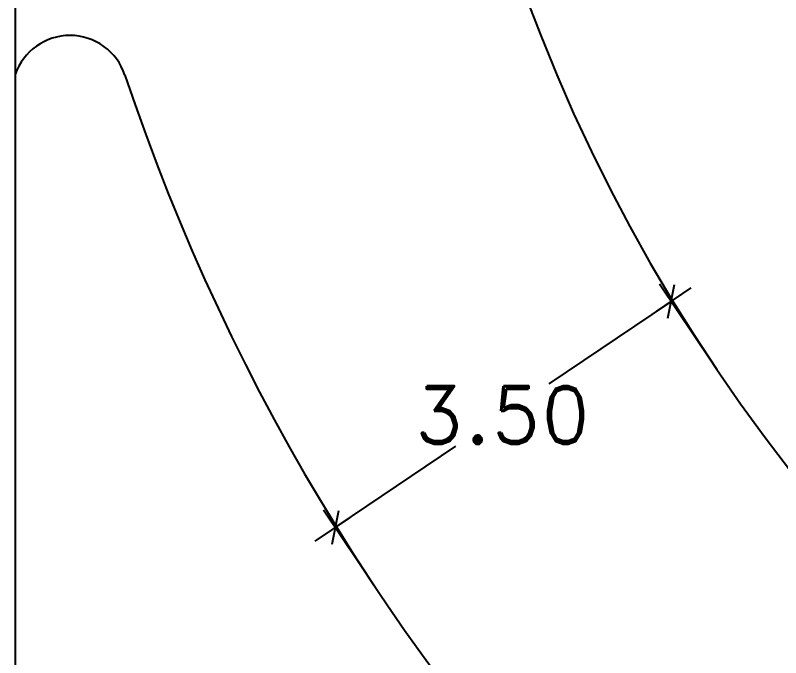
# Model space of a CAD drawing. Header units: millimetres. Extents: x 1590 to 1932, y -48 to 167.
# Drawn here: x 1617.09 to 1623.71, y -16.31 to -10.76 of the extents above; entities that cross this region are included whole.
import ezdxf

# ---------------------------------------------------------------- set-up
doc = ezdxf.new("R2010")
doc.units = ezdxf.units.MM
doc.header["$LTSCALE"] = 0.1
doc.header["$MEASUREMENT"] = 0
doc.header["$PDMODE"] = 35
doc.header["$PDSIZE"] = 0.75
doc.linetypes.add('CENTERX2', pattern=[4, 2.5, -0.5, 0.5, -0.5])
doc.layers.get('0').update_dxf_attribs({"linetype": 'CONTINUOUS'})
doc.layers.get('DEFPOINTS').update_dxf_attribs({"linetype": 'CONTINUOUS'})
doc.layers.add('CALLES', color=3, linetype='CONTINUOUS')
doc.styles.add('ROMAND', font='romand.shx')
doc.dimstyles.new('URBA', dxfattribs={"dimtxt": 20, "dimasz": 0.5, "dimexe": 1.25, "dimexo": 0.63, "dimgap": 0.63, "dimtad": 0, "dimtih": 1, "dimtoh": 1, "dimzin": 1, "dimdsep": 46, "dimtxsty": 'ROMAND', "dimcen": 2.5, "dimclrd": 1, "dimclre": 1, "dimclrt": 3, "dimadec": 0, "dimazin": 0, "dimtfac": 1, "dimtmove": 0, "dimatfit": 3, "dimfxl": 1, "dimtvp": 1, "dimtolj": 1, "dimtzin": 1, "dimarcsym": 0})

# ---------------------------------------------------------------- blocks, each defined once
blk = doc.blocks.new('UTP1$0$DIMBLOCK')
at = {"color": 4}
blk.add_line((-5.25, -5.25), (5.25, 5.25), dxfattribs=at)
at = {"color": 1}
blk.add_line((-7.5, 0), (10.5, 0), dxfattribs=at)
blk = doc.blocks.new('*D87')
at = {"layer": 'CALLES', "color": 1, "linetype": 'Continuous', "lineweight": -2, "transparency": 16777216}
for p, q in [((1623.1132, -13.7568), (1622.6598, -13.083)), ((1622.7437, -13.2435), (1621.7035, -13.9435)), ((1619.8731, -15.1753), (1620.9011, -14.4835)), ((1620.2095, -15.7109), (1619.756, -15.0371))]:
    blk.add_line(p, q, dxfattribs=at)
at = {"layer": 'DEFPOINTS', "color": 0, "linetype": 'Continuous', "transparency": 16777216}
for p in [(1623.1481, -13.8087), (1619.8565, -15.1864), (1620.2443, -15.7627)]:
    blk.add_point(p, dxfattribs=at)
at = {"layer": 'CALLES', "color": 1, "linetype": 'Continuous', "lineweight": -2, "transparency": 16777216, "xscale": 0.02, "yscale": 0.02, "zscale": 0.02}
for p, rotation in [((1622.7603, -13.2324), 33.9381683072887), ((1619.8565, -15.1864), 213.9381683072887)]:
    blk.add_blockref('UTP1$0$DIMBLOCK', p, dxfattribs=dict(at, rotation=rotation))
at = {"layer": 'CALLES', "color": 3, "linetype": 'Continuous', "transparency": 16777216, "insert": (1621.3023, -14.2135), "char_height": 0.5, "attachment_point": 5, "style": 'ROMAND'}
blk.add_mtext('\\A1;3.50', dxfattribs=at)

msp = doc.modelspace()

# ---------------------------------------------------------------- linework, layer by layer
at = {"layer": 'CALLES', "color": 2, "linetype": 'CENTERX2'}
msp.add_line((1617.0927, -10.9342), (1617.0927, 157.274), dxfattribs=at)
at = {"layer": 'CALLES', "color": 1, "linetype": 'Continuous'}
msp.add_line((1617.0927, -23.9342), (1617.0927, -10.9342), dxfattribs=at)
at = {"layer": 'CALLES', "color": 4, "linetype": 'Continuous'}
for centre, radius, start, end in [((1635.5927, -5.4342), 15, 180, 270), ((1617.5649, -11.4342), 0.5, 90, 161.08665), ((1617.5649, -11.4342), 0.5, 18.40848, 90), ((1635.5927, -5.4342), 18.5, 198.40848, 251.59152)]:
    msp.add_arc(centre, radius, start, end, dxfattribs=at)

# ---------------------------------------------------------------- dimensions: what is measured, and where the dimension line sits
at = {"layer": 'CALLES', "color": 8, "linetype": 'Continuous'}
dim = msp.add_linear_dim(base=(1619.8565, -15.1864), p1=(1623.1481, -13.8087), p2=(1620.2443, -15.7627), angle=213.93817, dimstyle='URBA', override={"dimtxt": 0.5, "dimasz": 0.02, "dimexe": 0.18, "dimexo": 0.0625, "dimgap": 0.02, "dimzin": 0, "dimblk1": 'UTP1$0$DIMBLOCK', "dimblk2": 'UTP1$0$DIMBLOCK', "dimsah": 1, "dimcen": 0.09, "dimtdec": 4, "dimtofl": 0, "dimtvp": 0, "dimtzin": 0}, dxfattribs=at)
dim.commit()
dim.dimension.update_dxf_attribs({"geometry": '*D87', "text_midpoint": (1621.3023, -14.2135), "dimtype": 161})

doc.saveas('drawing.dxf')
